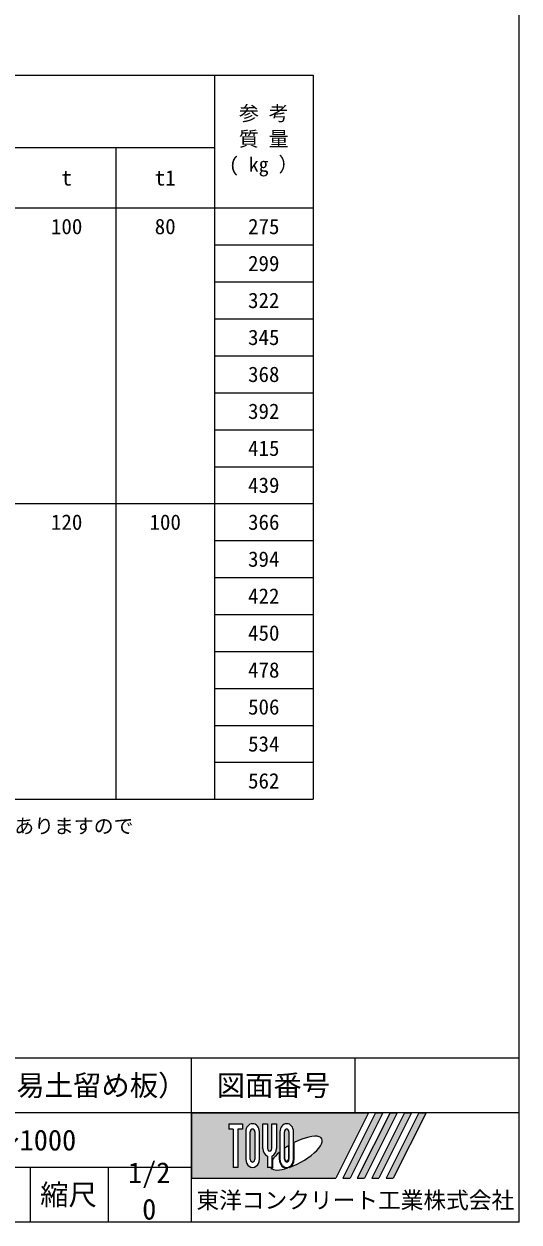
# Model space of a CAD drawing. Units: millimetres at full size; details may follow other scales. Extents: x -1501 to 45572, y 2928 to 12418.
# Drawn here: x 16117 to 17247, y 4941 to 7673 of the extents above; entities that cross this region are included whole.
import ezdxf
from ezdxf.enums import TextEntityAlignment as Align

# ---------------------------------------------------------------- set-up
doc = ezdxf.new("R2010")
doc.units = ezdxf.units.MM
doc.header["$LTSCALE"] = 40
for name, color, linetype, lineweight in [('0_2', 7, 'Continuous', 9), ('寸法線', 7, 'Continuous', 9), ('枠', 5, 'Continuous', 5)]:
    doc.layers.add(name, color=color, linetype=linetype, lineweight=lineweight)
doc.styles.add('ＭＳ ゴシック', font='')
doc.styles.get('ＭＳ ゴシック').set_extended_font_data('MS Gothic')

msp = doc.modelspace()

# ---------------------------------------------------------------- hatches: boundary and pattern name
at = {"layer": '枠'}
h = msp.add_hatch(color=7, dxfattribs=at)
h.paths.add_polyline_path([(16499.76, 5190), (16499.76, 5040.46), (16828.74, 5040.46), (16903.5, 5190)])
edge = h.paths.add_edge_path(flags=16)
edge.add_ellipse((16738.62, 5097.95), major_axis=(58.59, 32.79), ratio=0.3471473, start_angle=-144.31122, end_angle=72.1899, ccw=False)
edge.add_ellipse((16716.92, 5083.79), major_axis=(0, 19.94), ratio=0.8463542, start_angle=-160.70346, end_angle=-90)
edge.add_line((16733.8, 5083.79), (16733.8, 5121.79))
edge = h.paths.add_edge_path(flags=16)
edge.add_ellipse((16716.92, 5146.67), major_axis=(0, 18.4), ratio=0.8463542, start_angle=-90, end_angle=90, ccw=False)
edge.add_line((16732.5, 5146.67), (16732.5, 5083.79))
edge.add_ellipse((16716.92, 5083.79), major_axis=(0, 18.4), ratio=0.8463542, start_angle=90, end_angle=-90, ccw=False)
edge.add_line((16701.34, 5083.79), (16701.34, 5146.67))
edge = h.paths.add_edge_path(flags=16)
edge.add_line((16722.11, 5146.67), (16722.11, 5083.79))
edge.add_ellipse((16716.92, 5083.79), major_axis=(0, 6.13), ratio=0.8463541, start_angle=90, end_angle=-90, ccw=False)
edge.add_line((16711.73, 5083.79), (16711.73, 5146.67))
edge.add_ellipse((16716.92, 5146.67), major_axis=(0, 6.13), ratio=0.8463541, start_angle=-90, end_angle=90, ccw=False)
edge = h.paths.add_edge_path(flags=16)
edge.add_line((16720.81, 5114.53), (16720.81, 5083.79))
edge.add_ellipse((16716.92, 5083.79), major_axis=(0, 4.6), ratio=0.8463543, start_angle=90, end_angle=-90, ccw=False)
edge.add_line((16713.03, 5083.79), (16713.03, 5109.5))
edge.add_ellipse((16738.62, 5097.95), major_axis=(58.59, 32.79), ratio=0.3471473, start_angle=107.79174, end_angle=126.47132, ccw=False)
edge = h.paths.add_edge_path(flags=16)
edge.add_line((16693.56, 5165.07), (16693.56, 5108.71))
edge.add_ellipse((16677.98, 5108.71), major_axis=(0, 18.4), ratio=0.8463542, start_angle=-163.34117, end_angle=-90, ccw=False)
edge.add_line((16683.17, 5091.36), (16683.17, 5065.38))
edge.add_line((16683.17, 5065.38), (16672.79, 5065.38))
edge.add_line((16672.79, 5065.38), (16672.79, 5091.36))
edge.add_ellipse((16677.98, 5108.71), major_axis=(0, 18.4), ratio=0.8463542, start_angle=90, end_angle=163.34117, ccw=False)
edge.add_line((16662.4, 5108.71), (16662.4, 5165.07))
edge.add_line((16662.4, 5165.07), (16672.79, 5165.07))
edge.add_line((16672.79, 5165.07), (16672.79, 5108.71))
edge.add_ellipse((16677.98, 5108.71), major_axis=(0, 6.13), ratio=0.8463541, start_angle=90, end_angle=-90)
edge.add_line((16683.17, 5108.71), (16683.17, 5165.07))
edge.add_line((16683.17, 5165.07), (16693.56, 5165.07))
edge = h.paths.add_edge_path(flags=16)
edge.add_line((16700.05, 5099.66), (16700.05, 5083.79))
edge.add_ellipse((16716.92, 5083.79), major_axis=(0, 19.94), ratio=0.8463542, start_angle=90, end_angle=-171.54427)
edge.add_ellipse((16738.62, 5097.95), major_axis=(58.59, 32.79), ratio=0.3471473, start_angle=-178.64954, end_angle=-148.29244, ccw=False)
edge.add_line((16680.93, 5063.85), (16684.47, 5063.85))
edge.add_line((16684.47, 5063.85), (16684.47, 5083.29))
edge.add_ellipse((16738.62, 5097.95), major_axis=(58.59, 32.79), ratio=0.3471473, start_angle=148.21912, end_angle=165.90812, ccw=False)
edge = h.paths.add_edge_path(flags=16)
edge.add_ellipse((16639.04, 5146.67), major_axis=(0, 18.4), ratio=0.8463542, start_angle=-90, end_angle=90, ccw=False)
edge.add_line((16654.61, 5146.67), (16654.61, 5083.79))
edge.add_ellipse((16639.04, 5083.79), major_axis=(0, 18.4), ratio=0.8463542, start_angle=90, end_angle=-90, ccw=False)
edge.add_line((16623.46, 5083.79), (16623.46, 5146.67))
edge = h.paths.add_edge_path(flags=16)
edge.add_line((16644.23, 5146.67), (16644.23, 5083.79))
edge.add_ellipse((16639.04, 5083.79), major_axis=(0, 6.13), ratio=0.8463541, start_angle=90, end_angle=-90, ccw=False)
edge.add_line((16633.85, 5083.79), (16633.85, 5146.67))
edge.add_ellipse((16639.04, 5146.67), major_axis=(0, 6.13), ratio=0.8463541, start_angle=-90, end_angle=90, ccw=False)
h.paths.add_polyline_path([(16615.67, 5165.07), (16615.67, 5152.8), (16605.29, 5152.8), (16605.29, 5065.38), (16594.9, 5065.38), (16594.9, 5152.8), (16584.52, 5152.8), (16584.52, 5165.07)], flags=16)
for points in [[(16845.19, 5040.46), (16861.63, 5040.46), (16936.4, 5190), (16919.95, 5190)], [(16969.3, 5190), (16952.85, 5190), (16878.08, 5040.46), (16894.53, 5040.46)], [(17002.2, 5190), (16985.75, 5190), (16910.98, 5040.46), (16927.43, 5040.46)], [(17035.09, 5190), (17018.65, 5190), (16943.88, 5040.46), (16960.33, 5040.46)]]:
    msp.add_hatch(color=7, dxfattribs=at).paths.add_polyline_path(points)

# ---------------------------------------------------------------- linework, layer by layer
at = {"layer": '寸法線'}
for p, q in [((14042.31, 7556.42), (16777.04, 7556.42)), ((16552.04, 7556.42), (16552.04, 5904.85)), ((16777.04, 7556.42), (16777.04, 5904.85)), ((14539.97, 7390.9), (16552.04, 7390.9)), ((16327.04, 7390.9), (16327.04, 5904.85)), ((14042.31, 7253.28), (16777.04, 7253.28)), ((16552.04, 7169), (16777.04, 7169)), ((16552.04, 7084.72), (16777.04, 7084.72)), ((16552.04, 7000.45), (16777.04, 7000.45)), ((16552.04, 6916.17), (16777.04, 6916.17)), ((16552.04, 6831.89), (16777.04, 6831.89)), ((16552.04, 6747.62), (16777.04, 6747.62)), ((16552.04, 6663.34), (16777.04, 6663.34)), ((14042.31, 6579.06), (16777.04, 6579.06)), ((16552.04, 6494.79), (16777.04, 6494.79)), ((16552.04, 6410.51), (16777.04, 6410.51)), ((16552.04, 6326.23), (16777.04, 6326.23)), ((16552.04, 6241.96), (16777.04, 6241.96)), ((16552.04, 6157.68), (16777.04, 6157.68)), ((16552.04, 6073.4), (16777.04, 6073.4)), ((16552.04, 5989.13), (16777.04, 5989.13)), ((14042.31, 5904.85), (16777.04, 5904.85))]:
    msp.add_line(p, q, dxfattribs=at)
at = {"layer": '枠', "lineweight": 13}
for q in [(17247.43, 10480.77), (13647.43, 4940.77)]:
    msp.add_line((17247.43, 4940.77), q, dxfattribs=at)
at = {"layer": '枠', "lineweight": 20}
for p, q in [((17247.43, 5314.61), (14576.27, 5314.61)), ((16499.76, 4940.77), (16499.76, 5314.61)), ((16873.6, 5190), (16873.6, 5314.61)), ((17247.43, 4940.77), (17247.43, 5314.61)), ((17247.43, 5190), (14576.27, 5190)), ((16499.76, 5065.38), (14576.27, 5065.38)), ((16131.97, 4940.77), (16131.97, 5065.38)), ((16310.12, 4940.77), (16310.12, 5065.38)), ((17247.43, 4940.77), (14576.27, 4940.77))]:
    msp.add_line(p, q, dxfattribs=at)
at = {"layer": '枠'}
for p, q in [((16499.76, 5190), (16903.5, 5190)), ((16499.76, 5190), (16499.76, 5040.46)), ((16584.52, 5165.07), (16584.52, 5152.8)), ((16584.52, 5165.07), (16615.67, 5165.07)), ((16615.67, 5165.07), (16615.67, 5152.8)), ((16662.4, 5165.07), (16672.79, 5165.07)), ((16662.4, 5108.71), (16662.4, 5165.07)), ((16672.79, 5165.07), (16672.79, 5108.71)), ((16683.17, 5165.07), (16693.56, 5165.07)), ((16683.17, 5108.71), (16683.17, 5165.07)), ((16693.56, 5165.07), (16693.56, 5108.71)), ((16903.5, 5190), (16828.74, 5040.46)), ((16919.95, 5190), (16845.19, 5040.46)), ((16936.4, 5190), (16861.63, 5040.46)), ((16952.85, 5190), (16878.08, 5040.46)), ((16969.3, 5190), (16894.53, 5040.46)), ((16985.75, 5190), (16910.98, 5040.46)), ((16919.95, 5190), (16936.4, 5190)), ((17002.2, 5190), (16927.43, 5040.46)), ((17018.65, 5190), (16943.88, 5040.46)), ((16952.85, 5190), (16969.3, 5190)), ((17035.09, 5190), (16960.33, 5040.46)), ((16985.75, 5190), (17002.2, 5190)), ((17018.65, 5190), (17035.09, 5190)), ((16594.9, 5152.8), (16584.52, 5152.8)), ((16594.9, 5152.8), (16594.9, 5065.38)), ((16605.29, 5152.8), (16605.29, 5065.38)), ((16615.67, 5152.8), (16605.29, 5152.8)), ((16623.46, 5146.67), (16623.46, 5083.79)), ((16633.85, 5083.79), (16633.85, 5146.67)), ((16644.23, 5146.67), (16644.23, 5083.79)), ((16654.61, 5083.79), (16654.61, 5146.67)), ((16701.34, 5146.67), (16701.34, 5083.79)), ((16711.73, 5083.79), (16711.73, 5146.67)), ((16722.11, 5146.67), (16722.11, 5083.79)), ((16732.5, 5083.79), (16732.5, 5146.67)), ((16713.03, 5083.79), (16713.03, 5109.5)), ((16720.81, 5114.53), (16720.81, 5083.79)), ((16733.8, 5083.79), (16733.8, 5121.79)), ((16672.79, 5091.36), (16672.79, 5065.38)), ((16683.17, 5091.36), (16683.17, 5065.38)), ((16684.47, 5083.29), (16684.47, 5063.85)), ((16700.05, 5099.66), (16700.05, 5083.79)), ((16605.29, 5065.38), (16594.9, 5065.38)), ((16683.17, 5065.38), (16672.79, 5065.38)), ((16680.93, 5063.85), (16684.47, 5063.85)), ((16499.76, 5040.46), (16828.74, 5040.46)), ((16845.19, 5040.46), (16861.63, 5040.46)), ((16878.08, 5040.46), (16894.53, 5040.46)), ((16910.98, 5040.46), (16927.43, 5040.46)), ((16943.88, 5040.46), (16960.33, 5040.46))]:
    msp.add_line(p, q, dxfattribs=at)
for centre, major_axis, ratio, start_param, end_param in [((16639.04, 5146.67), (0, 18.4), 0.846354, 4.712389, 7.8539816), ((16716.92, 5146.67), (0, 18.4), 0.846354, 4.712389, 7.8539816), ((16639.04, 5146.67), (0, 6.13), 0.846354, 4.712389, 7.8539816), ((16716.92, 5146.67), (0, 6.13), 0.846354, 4.712389, 7.8539816), ((16738.62, 5097.95), (58.59, 32.79), 0.347147, 4.2621853, 7.7429163), ((16738.62, 5097.95), (58.59, 32.79), 0.347147, 1.6817405, 1.8219833), ((16639.04, 5083.79), (0, 18.4), 0.846354, 1.5707963, 4.712389), ((16639.04, 5083.79), (0, 6.13), 0.846354, 1.5707963, 4.712389), ((16677.98, 5108.71), (0, 18.4), 0.846354, 1.5707963, 2.8017557), ((16677.98, 5108.71), (0, 6.13), 0.846354, 1.5707963, 4.712389), ((16677.98, 5108.71), (0, 18.4), 0.846354, 3.4814296, 4.712389), ((16738.62, 5097.95), (58.59, 32.79), 0.347147, 2.0815197, 2.5155126), ((16716.92, 5083.79), (0, 19.94), 0.846354, 1.5707963, 3.3154679), ((16716.92, 5083.79), (0, 18.4), 0.846354, 1.5707963, 4.712389), ((16716.92, 5083.79), (0, 6.13), 0.846354, 1.5707963, 4.712389), ((16716.92, 5083.79), (0, 4.6), 0.846354, 1.5707963, 4.712389), ((16716.92, 5083.79), (0, 19.94), 0.846354, 3.5338438, 4.712389), ((16738.62, 5097.95), (58.59, 32.79), 0.347147, 3.2093975, 4.2004451)]:
    msp.add_ellipse(centre, major_axis=major_axis, ratio=ratio, start_param=start_param, end_param=end_param, dxfattribs=at)

# ---------------------------------------------------------------- texts
at = {"layer": '0_2', "style": 'ＭＳ ゴシック'}
msp.add_text('（注)現場の施工条件（盛り土、土質及び上載荷重条件等)により、基礎ブロックが必要になる場合がありますので', height=33.23, dxfattribs=at).set_placement((14055.48, 5860.36), align=Align.TOP_LEFT)
at = {"layer": '寸法線', "style": 'ＭＳ ゴシック'}
for s, p in [('参 考', (16607.88, 7485.84)), ('質 量', (16607.88, 7427.51)), ('( kg ）', (16585.22, 7369.18))]:
    msp.add_text(s, height=33.23, dxfattribs=at).set_placement(p, align=Align.TOP_LEFT)
for s, p in [('t', (16214.54, 7322.09)), ('t1', (16439.54, 7322.09)), ('100', (16214.54, 7211.14)), ('80', (16439.54, 7211.14)), ('275', (16664.54, 7211.14)), ('299', (16664.54, 7126.86)), ('322', (16664.54, 7042.58)), ('345', (16664.54, 6958.31)), ('368', (16664.54, 6874.03)), ('392', (16664.54, 6789.75)), ('415', (16664.54, 6705.48)), ('439', (16664.54, 6621.2)), ('120', (16214.54, 6536.92)), ('100', (16439.54, 6536.92)), ('366', (16664.54, 6536.92)), ('394', (16664.54, 6452.65)), ('422', (16664.54, 6368.37)), ('450', (16664.54, 6284.09)), ('478', (16664.54, 6199.82)), ('506', (16664.54, 6115.54)), ('534', (16664.54, 6031.26)), ('562', (16664.54, 5946.99))]:
    msp.add_text(s, height=35.13, dxfattribs=at).set_placement(p, align=Align.MIDDLE_CENTER)
at = {"layer": '枠', "color": 7, "style": 'ＭＳ ゴシック'}
for s, height, p in [('パネックスＨＵ（箱形Ｕ字側溝対応 簡易土留め板）', 47.47, (15727.33, 5252.3)), ('図面番号', 47.47, (16686.68, 5252.3)), ('300×900～300×1000 H=300～1000', 47.47, (15735.66, 5127.69)), ('縮尺', 47.47, (16218.77, 5003.08)), ('東洋コンクリート工業株式会社', 37.98, (16873.6, 4990.62))]:
    msp.add_text(s, height=height, dxfattribs=at).set_placement(p, align=Align.MIDDLE_CENTER)
for s, p in [('1/2', (16354.61, 5077.12)), ('0', (16386.98, 4993.79))]:
    msp.add_text(s, height=47.47, dxfattribs=at).set_placement(p, align=Align.TOP_LEFT)

doc.saveas('drawing.dxf')
